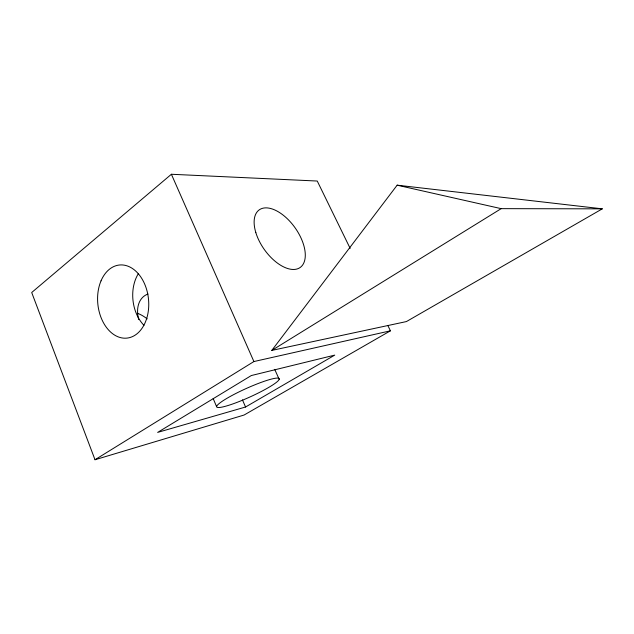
<?xml version="1.0" encoding="UTF-8"?>
<svg xmlns="http://www.w3.org/2000/svg" width="634" height="634" viewBox="0 0 634 634"><rect width="100%" height="100%" fill="white"/><g stroke="black" fill="none" stroke-linecap="round" stroke-linejoin="round"><path stroke-width="0.95" d="M271.796 350.412L397.153 185.176L602.3 208.84L406.426 321.565L271.796 350.412L501.185 208.649L602.3 208.84M350.158 248.393L317.254 181.039L171.386 174.263L31.7 292.512L95.013 459.737L244.082 415.032L390.425 330.813L387.826 325.496M95.013 459.737L253.909 361.546L390.425 330.813M245.548 407.012L334.736 355.119L251.333 375.542L157.644 432.404L245.548 407.012L242.473 399.888M397.153 185.176L501.185 208.649M274.72 369.368L279.19 379.362A34.307 4.628 -24.3 0 1 230.443 404.738A34.307 4.628 -24.3 0 1 234.176 394.34A34.307 4.628 -24.3 0 1 279.19 379.362M171.386 174.263L253.909 361.546M213.175 398.548L216.606 406.671M137.538 313.323A30.971 21.714 54 0 1 147.191 318.894M138.688 319.552A31.755 21.31 54.1 0 1 147.999 294.017M143.973 325.337A35.155 25.17 84.1 0 1 138.402 273.587M255.843 232.638A35.346 18.83 54.6 0 0 299.644 267.833A35.346 18.83 54.6 0 0 283.66 215.52A35.346 18.83 54.6 0 0 255.843 232.638M101.028 280.846A36.74 25.447 84.2 0 0 123.115 338.096A36.74 25.447 84.2 0 0 145.352 285.744A36.74 25.447 84.2 0 0 101.028 280.846"/></g></svg>
